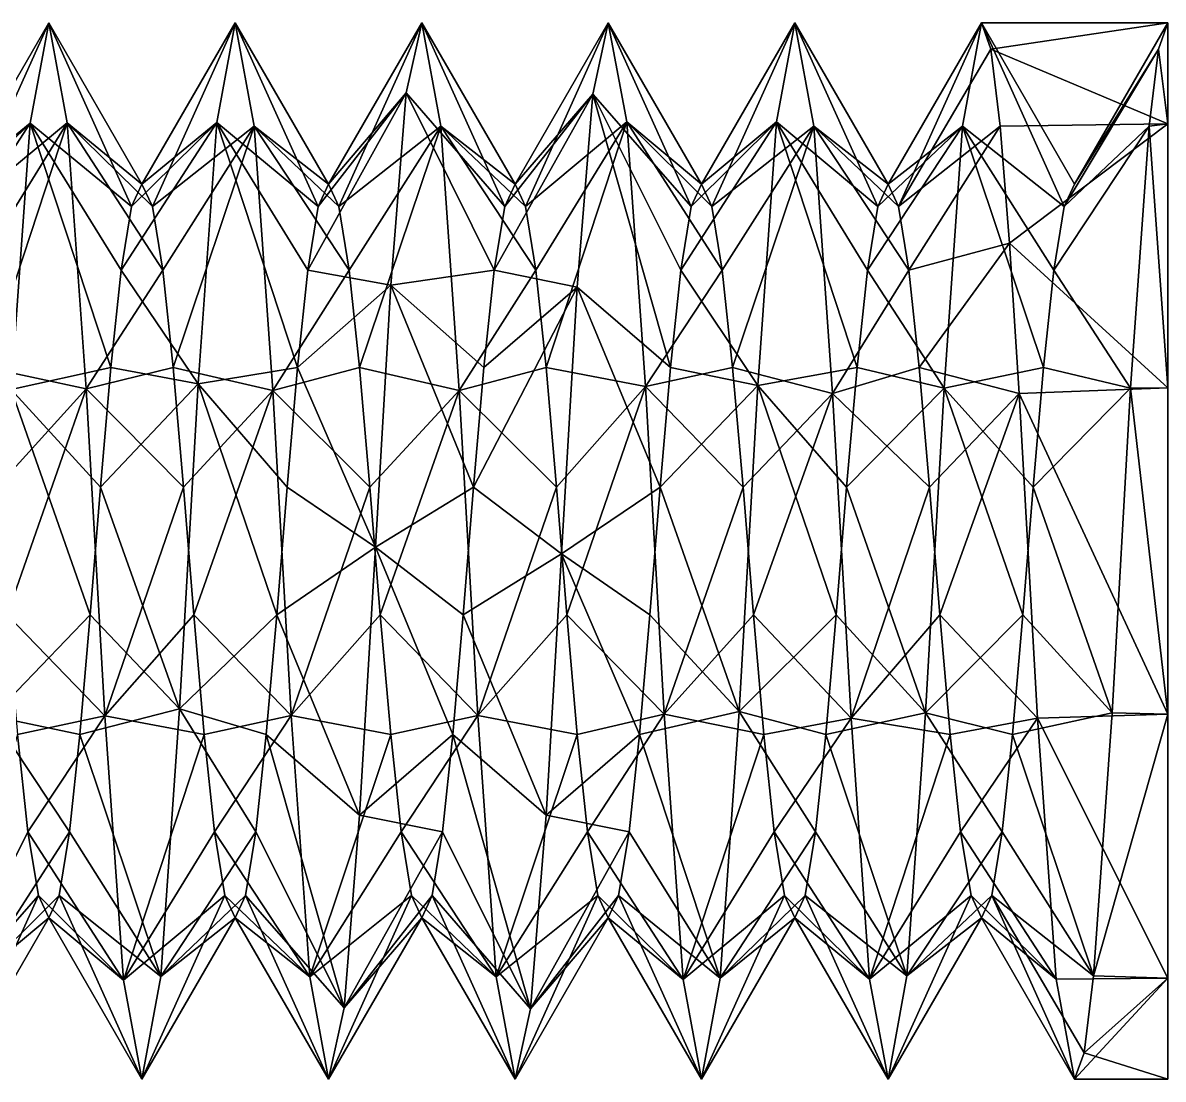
# Model space of a CAD drawing. Extents: x -96 to 99, y -24 to 24.
# Drawn here: x -77.42 to -59.08, y -8.5 to 8.5 of the extents above; entities that cross this region are included whole.
import ezdxf

# ---------------------------------------------------------------- set-up
doc = ezdxf.new("R2010")
doc.units = 0

msp = doc.modelspace()

# ---------------------------------------------------------------- linework, layer by layer
for points in [[(-77, 8.5), (-78.5, 5.901924), (-78.333336, 5.545994, 2.018577)], [(-77, 8.5), (-77.299454, 6.882363, -4.988294), (-78.5, 5.901924)], [(-76.701088, 6.888045, 4.980445), (-77, 8.5), (-78.333336, 5.545994, 2.018577)], [(-77, 8.5), (-75.666664, 5.545994, -2.018577), (-77.299454, 6.882363, -4.988294)], [(-77, 8.5), (-75.5, 5.901924), (-75.666664, 5.545994, -2.018577)], [(-76.701088, 6.888045, 4.980445), (-75.5, 5.901924), (-77, 8.5)], [(-74, 8.5), (-75.5, 5.901924), (-75.333336, 5.545994, 2.018577)], [(-74, 8.5), (-74.297981, 6.897676, -4.967099), (-75.5, 5.901924)], [(-73.696068, 6.835234, 5.05268), (-74, 8.5), (-75.333336, 5.545994, 2.018577)], [(-74, 8.5), (-72.666664, 5.545994, -2.018577), (-74.297981, 6.897676, -4.967099)], [(-74, 8.5), (-72.5, 5.901924), (-72.666664, 5.545994, -2.018577)], [(-73.696068, 6.835234, 5.05268), (-72.5, 5.901924), (-74, 8.5)], [(-72.5, 5.901924), (-71, 8.5), (-71.248695, 7.372828, -4.229825)], [(-72.5, 5.901924), (-72.333336, 5.545994, 2.018577), (-71, 8.5)], [(-72.333336, 5.545994, 2.018577), (-70.696068, 6.835234, 5.05268), (-71, 8.5)], [(-71.248695, 7.372828, -4.229825), (-71, 8.5), (-69.666664, 5.545994, -2.018577)], [(-71, 8.5), (-69.5, 5.901924), (-69.666664, 5.545994, -2.018577)], [(-71, 8.5), (-70.696068, 6.835234, 5.05268), (-69.5, 5.901924)], [(-68, 8.5), (-69.5, 5.901924), (-69.333336, 5.545994, 2.018577)], [(-68, 8.5), (-68.251289, 7.349735, -4.269824), (-69.5, 5.901924)], [(-67.702721, 6.904963, 4.956964), (-68, 8.5), (-69.333336, 5.545994, 2.018577)], [(-68, 8.5), (-66.666664, 5.545994, -2.018577), (-68.251289, 7.349735, -4.269824)], [(-68, 8.5), (-66.5, 5.901924), (-66.666664, 5.545994, -2.018577)], [(-67.702721, 6.904963, 4.956964), (-66.5, 5.901924), (-68, 8.5)], [(-65, 8.5), (-66.5, 5.901924), (-66.333336, 5.545994, 2.018577)], [(-65, 8.5), (-65.297325, 6.9045, -4.957609), (-66.5, 5.901924)], [(-64.696243, 6.837111, 5.05014), (-65, 8.5), (-66.333336, 5.545994, 2.018577)], [(-65, 8.5), (-63.666668, 5.545994, -2.018577), (-65.297325, 6.9045, -4.957609)], [(-65, 8.5), (-63.5, 5.901924), (-63.666668, 5.545994, -2.018577)], [(-64.696243, 6.837111, 5.05014), (-63.5, 5.901924), (-65, 8.5)], [(-63.5, 5.901924), (-62, 8.5), (-62.303734, 6.837359, -5.049804)], [(-63.5, 5.901924), (-63.333332, 5.545994, 2.018577), (-62, 8.5)], [(-63.333332, 5.545994, 2.018577), (-61.848755, 8.077104, 2.647716), (-62, 8.5)], [(-60.666668, 5.545994, -2.018577), (-62.303734, 6.837359, -5.049804), (-62, 8.5)], [(-61.848755, 8.077104, 2.647716), (-59, 8.5), (-62, 8.5)], [(-60.5, 5.901924), (-62, 8.5), (-59, 8.5)], [(-60.666668, 5.545994, -2.018577), (-62, 8.5), (-60.5, 5.901924)], [(-61.848755, 8.077104, 2.647716), (-59, 6.875573, 4.996589), (-59, 8.5)], [(-60.5, 5.901924), (-59, 8.5), (-59.151188, 8.077429, -2.646723)], [(-59.151188, 8.077429, -2.646723), (-59, 8.5), (-59, 6.875573, -4.996589)], [(-63.333332, 5.545994, 2.018577), (-61.696243, 6.837111, 5.05014), (-61.848755, 8.077104, 2.647716)], [(-61.848755, 8.077104, 2.647716), (-61.696243, 6.837111, 5.05014), (-59, 6.875573, 4.996589)], [(-60.666668, 5.545994, -2.018577), (-59.151188, 8.077429, -2.646723), (-59.303734, 6.837359, -5.049804)], [(-60.666668, 5.545994, -2.018577), (-60.5, 5.901924), (-59.151188, 8.077429, -2.646723)], [(-59.303734, 6.837359, -5.049804), (-59.151188, 8.077429, -2.646723), (-59, 6.875573, -4.996589)], [(-72.833336, 4.521136, -3.793684), (-71.248695, 7.372828, -4.229825), (-71.498169, 4.278207, -7.344858)], [(-72.833336, 4.521136, -3.793684), (-72.666664, 5.545994, -2.018577), (-71.248695, 7.372828, -4.229825)], [(-72.666664, 5.545994, -2.018577), (-72.5, 5.901924), (-71.248695, 7.372828, -4.229825)], [(-71.498169, 4.278207, -7.344858), (-71.248695, 7.372828, -4.229825), (-69.833336, 4.521136, -3.793684)], [(-71.248695, 7.372828, -4.229825), (-69.666664, 5.545994, -2.018577), (-69.833336, 4.521136, -3.793684)], [(-68.251289, 7.349735, -4.269824), (-69.833336, 4.521136, -3.793684), (-69.666664, 5.545994, -2.018577)], [(-68.251289, 7.349735, -4.269824), (-68.50042, 4.243547, -7.364938), (-69.833336, 4.521136, -3.793684)], [(-68.251289, 7.349735, -4.269824), (-69.666664, 5.545994, -2.018577), (-69.5, 5.901924)], [(-68.251289, 7.349735, -4.269824), (-67, 2.950962, -5.111216), (-68.50042, 4.243547, -7.364938)], [(-68.251289, 7.349735, -4.269824), (-66.666664, 5.545994, -2.018577), (-66.833336, 4.521136, -3.793684)], [(-68.251289, 7.349735, -4.269824), (-66.833336, 4.521136, -3.793684), (-67, 2.950962, -5.111216)], [(-77.299454, 6.882363, -4.988294), (-78.833336, 4.521136, -3.793684), (-78.666664, 5.545994, -2.018577)], [(-77.299454, 6.882363, -4.988294), (-77.601639, 2.598848, -8.092959), (-78.833336, 4.521136, -3.793684)], [(-77.299454, 6.882363, -4.988294), (-78.666664, 5.545994, -2.018577), (-78.5, 5.901924)], [(-76.701088, 6.888045, 4.980445), (-78.333336, 5.545994, 2.018577), (-78.166664, 4.521136, 3.793684)], [(-76.701088, 6.888045, 4.980445), (-78.166664, 4.521136, 3.793684), (-78, 2.950962, 5.111216)], [(-76.398926, 2.608474, 8.089862), (-76.701088, 6.888045, 4.980445), (-78, 2.950962, 5.111216)], [(-77.299454, 6.882363, -4.988294), (-76, 2.950962, -5.111216), (-77.601639, 2.598848, -8.092959)], [(-77.299454, 6.882363, -4.988294), (-75.666664, 5.545994, -2.018577), (-75.833336, 4.521136, -3.793684)], [(-77.299454, 6.882363, -4.988294), (-75.833336, 4.521136, -3.793684), (-76, 2.950962, -5.111216)], [(-76.701088, 6.888045, 4.980445), (-75.166664, 4.521136, 3.793684), (-75.333336, 5.545994, 2.018577)], [(-76.398926, 2.608474, 8.089862), (-75.166664, 4.521136, 3.793684), (-76.701088, 6.888045, 4.980445)], [(-76.701088, 6.888045, 4.980445), (-75.333336, 5.545994, 2.018577), (-75.5, 5.901924)], [(-74.297981, 6.897676, -4.967099), (-75.833336, 4.521136, -3.793684), (-75.666664, 5.545994, -2.018577)], [(-74.297981, 6.897676, -4.967099), (-74.59626, 2.689889, -8.063157), (-75.833336, 4.521136, -3.793684)], [(-74.297981, 6.897676, -4.967099), (-75.666664, 5.545994, -2.018577), (-75.5, 5.901924)], [(-73.696068, 6.835234, 5.05268), (-75.333336, 5.545994, 2.018577), (-75.166664, 4.521136, 3.793684)], [(-73.696068, 6.835234, 5.05268), (-75.166664, 4.521136, 3.793684), (-75, 2.950962, 5.111216)], [(-73.397369, 2.582099, 8.098319), (-73.696068, 6.835234, 5.05268), (-75, 2.950962, 5.111216)], [(-74.297981, 6.897676, -4.967099), (-73, 2.950962, -5.111216), (-74.59626, 2.689889, -8.063157)], [(-74.297981, 6.897676, -4.967099), (-72.666664, 5.545994, -2.018577), (-72.833336, 4.521136, -3.793684)], [(-74.297981, 6.897676, -4.967099), (-72.833336, 4.521136, -3.793684), (-73, 2.950962, -5.111216)], [(-73.696068, 6.835234, 5.05268), (-72.166664, 4.521136, 3.793684), (-72.333336, 5.545994, 2.018577)], [(-73.397369, 2.582099, 8.098319), (-72.166664, 4.521136, 3.793684), (-73.696068, 6.835234, 5.05268)], [(-73.696068, 6.835234, 5.05268), (-72.333336, 5.545994, 2.018577), (-72.5, 5.901924)], [(-72.333336, 5.545994, 2.018577), (-72.166664, 4.521136, 3.793684), (-70.696068, 6.835234, 5.05268)], [(-72.166664, 4.521136, 3.793684), (-72, 2.950962, 5.111216), (-70.696068, 6.835234, 5.05268)], [(-72, 2.950962, 5.111216), (-70.397369, 2.582099, 8.098319), (-70.696068, 6.835234, 5.05268)], [(-70.696068, 6.835234, 5.05268), (-69.166664, 4.521136, 3.793684), (-69.333336, 5.545994, 2.018577)], [(-70.696068, 6.835234, 5.05268), (-70.397369, 2.582099, 8.098319), (-69.166664, 4.521136, 3.793684)], [(-70.696068, 6.835234, 5.05268), (-69.333336, 5.545994, 2.018577), (-69.5, 5.901924)], [(-67.702721, 6.904963, 4.956964), (-69.333336, 5.545994, 2.018577), (-69.166664, 4.521136, 3.793684)], [(-67.702721, 6.904963, 4.956964), (-69.166664, 4.521136, 3.793684), (-69, 2.950962, 5.111216)], [(-67.40126, 2.647966, 8.077022), (-67.702721, 6.904963, 4.956964), (-69, 2.950962, 5.111216)], [(-67.702721, 6.904963, 4.956964), (-66.166664, 4.521136, 3.793684), (-66.333336, 5.545994, 2.018577)], [(-67.40126, 2.647966, 8.077022), (-66.166664, 4.521136, 3.793684), (-67.702721, 6.904963, 4.956964)], [(-67.702721, 6.904963, 4.956964), (-66.333336, 5.545994, 2.018577), (-66.5, 5.901924)], [(-65.297325, 6.9045, -4.957609), (-66.833336, 4.521136, -3.793684), (-66.666664, 5.545994, -2.018577)], [(-65.297325, 6.9045, -4.957609), (-65.597733, 2.665029, -8.071407), (-66.833336, 4.521136, -3.793684)], [(-65.297325, 6.9045, -4.957609), (-66.666664, 5.545994, -2.018577), (-66.5, 5.901924)], [(-64.696243, 6.837111, 5.05014), (-66.333336, 5.545994, 2.018577), (-66.166664, 4.521136, 3.793684)], [(-64.696243, 6.837111, 5.05014), (-66.166664, 4.521136, 3.793684), (-66, 2.950962, 5.111216)], [(-64.394547, 2.534167, 8.113445), (-64.696243, 6.837111, 5.05014), (-66, 2.950962, 5.111216)], [(-65.297325, 6.9045, -4.957609), (-64, 2.950962, -5.111216), (-65.597733, 2.665029, -8.071407)], [(-65.297325, 6.9045, -4.957609), (-63.666668, 5.545994, -2.018577), (-63.833332, 4.521136, -3.793684)], [(-65.297325, 6.9045, -4.957609), (-63.833332, 4.521136, -3.793684), (-64, 2.950962, -5.111216)], [(-64.696243, 6.837111, 5.05014), (-63.166668, 4.521136, 3.793684), (-63.333332, 5.545994, 2.018577)], [(-64.394547, 2.534167, 8.113445), (-63.166668, 4.521136, 3.793684), (-64.696243, 6.837111, 5.05014)], [(-64.696243, 6.837111, 5.05014), (-63.333332, 5.545994, 2.018577), (-63.5, 5.901924)], [(-63.833332, 4.521136, -3.793684), (-62.303734, 6.837359, -5.049804), (-62.600418, 2.619539, -8.086286)], [(-63.833332, 4.521136, -3.793684), (-63.666668, 5.545994, -2.018577), (-62.303734, 6.837359, -5.049804)], [(-63.666668, 5.545994, -2.018577), (-63.5, 5.901924), (-62.303734, 6.837359, -5.049804)], [(-63.333332, 5.545994, 2.018577), (-63.166668, 4.521136, 3.793684), (-61.696243, 6.837111, 5.05014)], [(-63.166668, 4.521136, 3.793684), (-61.547066, 4.953816, 6.907221), (-61.696243, 6.837111, 5.05014)], [(-61, 2.950962, -5.111216), (-62.600418, 2.619539, -8.086286), (-62.303734, 6.837359, -5.049804)], [(-60.833332, 4.521136, -3.793684), (-62.303734, 6.837359, -5.049804), (-60.666668, 5.545994, -2.018577)], [(-61, 2.950962, -5.111216), (-62.303734, 6.837359, -5.049804), (-60.833332, 4.521136, -3.793684)], [(-61.696243, 6.837111, 5.05014), (-61.547066, 4.953816, 6.907221), (-59, 6.875573, 4.996589)], [(-61.547066, 4.953816, 6.907221), (-59, 2.628389, 8.083122), (-59, 6.875573, 4.996589)], [(-60.833332, 4.521136, -3.793684), (-59.303734, 6.837359, -5.049804), (-59.600418, 2.619539, -8.086286)], [(-60.833332, 4.521136, -3.793684), (-60.666668, 5.545994, -2.018577), (-59.303734, 6.837359, -5.049804)], [(-59.600418, 2.619539, -8.086286), (-59.303734, 6.837359, -5.049804), (-59, 2.628389, -8.083122)], [(-59.303734, 6.837359, -5.049804), (-59, 6.875573, -4.996589), (-59, 2.628389, -8.083122)], [(-63.166668, 4.521136, 3.793684), (-63, 2.950962, 5.111216), (-61.547066, 4.953816, 6.907221)], [(-63, 2.950962, 5.111216), (-61.394547, 2.534167, 8.113445), (-61.547066, 4.953816, 6.907221)], [(-61.547066, 4.953816, 6.907221), (-61.394547, 2.534167, 8.113445), (-59, 2.628389, 8.083122)], [(-76.398926, 2.608474, 8.089862), (-75, 2.950962, 5.111216), (-75.166664, 4.521136, 3.793684)], [(-74.59626, 2.689889, -8.063157), (-76, 2.950962, -5.111216), (-75.833336, 4.521136, -3.793684)], [(-73.397369, 2.582099, 8.098319), (-72, 2.950962, 5.111216), (-72.166664, 4.521136, 3.793684)], [(-73, 2.950962, -5.111216), (-72.833336, 4.521136, -3.793684), (-71.498169, 4.278207, -7.344858)], [(-71.498169, 4.278207, -7.344858), (-69.833336, 4.521136, -3.793684), (-70, 2.950962, -5.111216)], [(-70.397369, 2.582099, 8.098319), (-69, 2.950962, 5.111216), (-69.166664, 4.521136, 3.793684)], [(-68.50042, 4.243547, -7.364938), (-70, 2.950962, -5.111216), (-69.833336, 4.521136, -3.793684)], [(-67.40126, 2.647966, 8.077022), (-66, 2.950962, 5.111216), (-66.166664, 4.521136, 3.793684)], [(-65.597733, 2.665029, -8.071407), (-67, 2.950962, -5.111216), (-66.833336, 4.521136, -3.793684)], [(-64.394547, 2.534167, 8.113445), (-63, 2.950962, 5.111216), (-63.166668, 4.521136, 3.793684)], [(-64, 2.950962, -5.111216), (-63.833332, 4.521136, -3.793684), (-62.600418, 2.619539, -8.086286)], [(-61, 2.950962, -5.111216), (-60.833332, 4.521136, -3.793684), (-59.600418, 2.619539, -8.086286)], [(-73, 2.950962, -5.111216), (-71.498169, 4.278207, -7.344858), (-71.746437, 0.063469, -8.499763)], [(-71.746437, 0.063469, -8.499763), (-71.498169, 4.278207, -7.344858), (-70.166664, 1.024858, -5.81226)], [(-71.498169, 4.278207, -7.344858), (-70, 2.950962, -5.111216), (-70.166664, 1.024858, -5.81226)], [(-68.50042, 4.243547, -7.364938), (-70.166664, 1.024858, -5.81226), (-70, 2.950962, -5.111216)], [(-68.50042, 4.243547, -7.364938), (-68.75267, -0.047501, -8.499867), (-70.166664, 1.024858, -5.81226)], [(-68.50042, 4.243547, -7.364938), (-67.166664, 1.024858, -5.81226), (-68.75267, -0.047501, -8.499867)], [(-68.50042, 4.243547, -7.364938), (-67, 2.950962, -5.111216), (-67.166664, 1.024858, -5.81226)], [(-76.398926, 2.608474, 8.089862), (-78, 2.950962, 5.111216), (-77.833336, 1.024858, 5.81226)], [(-77.601639, 2.598848, -8.092959), (-76, 2.950962, -5.111216), (-76.166664, 1.024858, -5.81226)], [(-76.398926, 2.608474, 8.089862), (-74.833336, 1.024858, 5.81226), (-75, 2.950962, 5.111216)], [(-74.59626, 2.689889, -8.063157), (-76.166664, 1.024858, -5.81226), (-76, 2.950962, -5.111216)], [(-73.397369, 2.582099, 8.098319), (-75, 2.950962, 5.111216), (-74.833336, 1.024858, 5.81226)], [(-74.59626, 2.689889, -8.063157), (-73, 2.950962, -5.111216), (-73.166664, 1.024858, -5.81226)], [(-73.397369, 2.582099, 8.098319), (-71.833336, 1.024858, 5.81226), (-72, 2.950962, 5.111216)], [(-73.166664, 1.024858, -5.81226), (-73, 2.950962, -5.111216), (-71.746437, 0.063469, -8.499763)], [(-72, 2.950962, 5.111216), (-71.833336, 1.024858, 5.81226), (-70.397369, 2.582099, 8.098319)], [(-70.397369, 2.582099, 8.098319), (-68.833336, 1.024858, 5.81226), (-69, 2.950962, 5.111216)], [(-67.40126, 2.647966, 8.077022), (-69, 2.950962, 5.111216), (-68.833336, 1.024858, 5.81226)], [(-67.40126, 2.647966, 8.077022), (-65.833336, 1.024858, 5.81226), (-66, 2.950962, 5.111216)], [(-65.597733, 2.665029, -8.071407), (-67.166664, 1.024858, -5.81226), (-67, 2.950962, -5.111216)], [(-64.394547, 2.534167, 8.113445), (-66, 2.950962, 5.111216), (-65.833336, 1.024858, 5.81226)], [(-65.597733, 2.665029, -8.071407), (-64, 2.950962, -5.111216), (-64.166664, 1.024858, -5.81226)], [(-64.394547, 2.534167, 8.113445), (-62.833332, 1.024858, 5.81226), (-63, 2.950962, 5.111216)], [(-64.166664, 1.024858, -5.81226), (-64, 2.950962, -5.111216), (-62.600418, 2.619539, -8.086286)], [(-63, 2.950962, 5.111216), (-62.833332, 1.024858, 5.81226), (-61.394547, 2.534167, 8.113445)], [(-61.166668, 1.024858, -5.81226), (-62.600418, 2.619539, -8.086286), (-61, 2.950962, -5.111216)], [(-61.166668, 1.024858, -5.81226), (-61, 2.950962, -5.111216), (-59.600418, 2.619539, -8.086286)], [(-77.601639, 2.598848, -8.092959), (-76.333336, -1.024858, -5.81226), (-77.901871, -2.658301, -8.073626)], [(-76.398926, 2.608474, 8.089862), (-77.833336, 1.024858, 5.81226), (-77.666664, -1.024858, 5.81226)], [(-76.098373, -2.654197, 8.074976), (-76.398926, 2.608474, 8.089862), (-77.666664, -1.024858, 5.81226)], [(-77.601639, 2.598848, -8.092959), (-76.166664, 1.024858, -5.81226), (-76.333336, -1.024858, -5.81226)], [(-76.098373, -2.654197, 8.074976), (-74.833336, 1.024858, 5.81226), (-76.398926, 2.608474, 8.089862)], [(-74.59626, 2.689889, -8.063157), (-74.894936, -2.540751, -8.111386), (-76.166664, 1.024858, -5.81226)], [(-74.59626, 2.689889, -8.063157), (-73.333336, -1.024858, -5.81226), (-74.894936, -2.540751, -8.111386)], [(-73.397369, 2.582099, 8.098319), (-74.833336, 1.024858, 5.81226), (-74.666664, -1.024858, 5.81226)], [(-73.098907, -2.645162, 8.07794), (-73.397369, 2.582099, 8.098319), (-74.666664, -1.024858, 5.81226)], [(-74.59626, 2.689889, -8.063157), (-73.166664, 1.024858, -5.81226), (-73.333336, -1.024858, -5.81226)], [(-73.098907, -2.645162, 8.07794), (-71.833336, 1.024858, 5.81226), (-73.397369, 2.582099, 8.098319)], [(-71.833336, 1.024858, 5.81226), (-71.666664, -1.024858, 5.81226), (-70.397369, 2.582099, 8.098319)], [(-71.666664, -1.024858, 5.81226), (-70.098907, -2.645162, 8.07794), (-70.397369, 2.582099, 8.098319)], [(-70.397369, 2.582099, 8.098319), (-70.098907, -2.645162, 8.07794), (-68.833336, 1.024858, 5.81226)], [(-67.40126, 2.647966, 8.077022), (-68.833336, 1.024858, 5.81226), (-68.666664, -1.024858, 5.81226)], [(-67.100182, -2.623624, 8.084961), (-67.40126, 2.647966, 8.077022), (-68.666664, -1.024858, 5.81226)], [(-67.100182, -2.623624, 8.084961), (-65.833336, 1.024858, 5.81226), (-67.40126, 2.647966, 8.077022)], [(-65.597733, 2.665029, -8.071407), (-65.897514, -2.584488, -8.097557), (-67.166664, 1.024858, -5.81226)], [(-65.597733, 2.665029, -8.071407), (-64.333336, -1.024858, -5.81226), (-65.897514, -2.584488, -8.097557)], [(-65.597733, 2.665029, -8.071407), (-64.166664, 1.024858, -5.81226), (-64.333336, -1.024858, -5.81226)], [(-64.166664, 1.024858, -5.81226), (-62.600418, 2.619539, -8.086286), (-62.898773, -2.60584, -8.090711)], [(-61.333332, -1.024858, -5.81226), (-62.898773, -2.60584, -8.090711), (-62.600418, 2.619539, -8.086286)], [(-61.333332, -1.024858, -5.81226), (-62.600418, 2.619539, -8.086286), (-61.166668, 1.024858, -5.81226)], [(-61.394547, 2.534167, 8.113445), (-59, -2.628389, 8.083122), (-59, 2.628389, 8.083122)], [(-61.166668, 1.024858, -5.81226), (-59.600418, 2.619539, -8.086286), (-59.898773, -2.60584, -8.090711)], [(-59.898773, -2.60584, -8.090711), (-59.600418, 2.619539, -8.086286), (-59, -2.628389, -8.083122)], [(-59.600418, 2.619539, -8.086286), (-59, 2.628389, -8.083122), (-59, -2.628389, -8.083122)], [(-64.394547, 2.534167, 8.113445), (-65.833336, 1.024858, 5.81226), (-65.666664, -1.024858, 5.81226)], [(-64.096176, -2.691275, 8.062695), (-64.394547, 2.534167, 8.113445), (-65.666664, -1.024858, 5.81226)], [(-64.096176, -2.691275, 8.062695), (-62.833332, 1.024858, 5.81226), (-64.394547, 2.534167, 8.113445)], [(-62.833332, 1.024858, 5.81226), (-62.666668, -1.024858, 5.81226), (-61.394547, 2.534167, 8.113445)], [(-62.666668, -1.024858, 5.81226), (-61.096176, -2.691275, 8.062695), (-61.394547, 2.534167, 8.113445)], [(-61.394547, 2.534167, 8.113445), (-61.096176, -2.691275, 8.062695), (-59, -2.628389, 8.083122)], [(-74.894936, -2.540751, -8.111386), (-76.333336, -1.024858, -5.81226), (-76.166664, 1.024858, -5.81226)], [(-76.098373, -2.654197, 8.074976), (-74.666664, -1.024858, 5.81226), (-74.833336, 1.024858, 5.81226)], [(-73.333336, -1.024858, -5.81226), (-73.166664, 1.024858, -5.81226), (-71.746437, 0.063469, -8.499763)], [(-73.098907, -2.645162, 8.07794), (-71.666664, -1.024858, 5.81226), (-71.833336, 1.024858, 5.81226)], [(-71.746437, 0.063469, -8.499763), (-70.166664, 1.024858, -5.81226), (-70.333336, -1.024858, -5.81226)], [(-68.75267, -0.047501, -8.499867), (-70.333336, -1.024858, -5.81226), (-70.166664, 1.024858, -5.81226)], [(-70.098907, -2.645162, 8.07794), (-68.666664, -1.024858, 5.81226), (-68.833336, 1.024858, 5.81226)], [(-68.75267, -0.047501, -8.499867), (-67.166664, 1.024858, -5.81226), (-67.333336, -1.024858, -5.81226)], [(-65.897514, -2.584488, -8.097557), (-67.333336, -1.024858, -5.81226), (-67.166664, 1.024858, -5.81226)], [(-67.100182, -2.623624, 8.084961), (-65.666664, -1.024858, 5.81226), (-65.833336, 1.024858, 5.81226)], [(-64.333336, -1.024858, -5.81226), (-64.166664, 1.024858, -5.81226), (-62.898773, -2.60584, -8.090711)], [(-64.096176, -2.691275, 8.062695), (-62.666668, -1.024858, 5.81226), (-62.833332, 1.024858, 5.81226)], [(-61.333332, -1.024858, -5.81226), (-61.166668, 1.024858, -5.81226), (-59.898773, -2.60584, -8.090711)], [(-73.333336, -1.024858, -5.81226), (-71.746437, 0.063469, -8.499763), (-72, -4.25, -7.361216)], [(-72, -4.25, -7.361216), (-71.746437, 0.063469, -8.499763), (-70.5, -2.950962, -5.111216)], [(-71.746437, 0.063469, -8.499763), (-70.333336, -1.024858, -5.81226), (-70.5, -2.950962, -5.111216)], [(-68.75267, -0.047501, -8.499867), (-69, -4.25, -7.361216), (-70.333336, -1.024858, -5.81226)], [(-68.75267, -0.047501, -8.499867), (-67.5, -2.950962, -5.111216), (-69, -4.25, -7.361216)], [(-68.75267, -0.047501, -8.499867), (-67.333336, -1.024858, -5.81226), (-67.5, -2.950962, -5.111216)], [(-77.901871, -2.658301, -8.073626), (-76.333336, -1.024858, -5.81226), (-76.5, -2.950962, -5.111216)], [(-76.098373, -2.654197, 8.074976), (-77.666664, -1.024858, 5.81226), (-77.5, -2.950962, 5.111216)], [(-74.894936, -2.540751, -8.111386), (-76.5, -2.950962, -5.111216), (-76.333336, -1.024858, -5.81226)], [(-76.098373, -2.654197, 8.074976), (-74.5, -2.950962, 5.111216), (-74.666664, -1.024858, 5.81226)], [(-74.894936, -2.540751, -8.111386), (-73.333336, -1.024858, -5.81226), (-73.5, -2.950962, -5.111216)], [(-73.098907, -2.645162, 8.07794), (-74.666664, -1.024858, 5.81226), (-74.5, -2.950962, 5.111216)], [(-73.5, -2.950962, -5.111216), (-73.333336, -1.024858, -5.81226), (-72, -4.25, -7.361216)], [(-73.098907, -2.645162, 8.07794), (-71.5, -2.950962, 5.111216), (-71.666664, -1.024858, 5.81226)], [(-71.666664, -1.024858, 5.81226), (-71.5, -2.950962, 5.111216), (-70.098907, -2.645162, 8.07794)], [(-69, -4.25, -7.361216), (-70.5, -2.950962, -5.111216), (-70.333336, -1.024858, -5.81226)], [(-70.098907, -2.645162, 8.07794), (-68.5, -2.950962, 5.111216), (-68.666664, -1.024858, 5.81226)], [(-67.100182, -2.623624, 8.084961), (-68.666664, -1.024858, 5.81226), (-68.5, -2.950962, 5.111216)], [(-65.897514, -2.584488, -8.097557), (-67.5, -2.950962, -5.111216), (-67.333336, -1.024858, -5.81226)], [(-67.100182, -2.623624, 8.084961), (-65.5, -2.950962, 5.111216), (-65.666664, -1.024858, 5.81226)], [(-65.897514, -2.584488, -8.097557), (-64.333336, -1.024858, -5.81226), (-64.5, -2.950962, -5.111216)], [(-64.096176, -2.691275, 8.062695), (-65.666664, -1.024858, 5.81226), (-65.5, -2.950962, 5.111216)], [(-64.5, -2.950962, -5.111216), (-64.333336, -1.024858, -5.81226), (-62.898773, -2.60584, -8.090711)], [(-64.096176, -2.691275, 8.062695), (-62.5, -2.950962, 5.111216), (-62.666668, -1.024858, 5.81226)], [(-61.5, -2.950962, -5.111216), (-62.898773, -2.60584, -8.090711), (-61.333332, -1.024858, -5.81226)], [(-62.666668, -1.024858, 5.81226), (-62.5, -2.950962, 5.111216), (-61.096176, -2.691275, 8.062695)], [(-61.5, -2.950962, -5.111216), (-61.333332, -1.024858, -5.81226), (-59.898773, -2.60584, -8.090711)], [(-74.894936, -2.540751, -8.111386), (-75.197113, -6.846324, -5.037643), (-76.5, -2.950962, -5.111216)], [(-74.894936, -2.540751, -8.111386), (-73.666664, -4.521136, -3.793684), (-75.197113, -6.846324, -5.037643)], [(-74.894936, -2.540751, -8.111386), (-73.5, -2.950962, -5.111216), (-73.666664, -4.521136, -3.793684)], [(-77.901871, -2.658301, -8.073626), (-76.666664, -4.521136, -3.793684), (-78.202736, -6.905192, -4.956645)], [(-77.901871, -2.658301, -8.073626), (-76.5, -2.950962, -5.111216), (-76.666664, -4.521136, -3.793684)], [(-76.098373, -2.654197, 8.074976), (-77.5, -2.950962, 5.111216), (-77.333336, -4.521136, 3.793684)], [(-75.797256, -6.905245, 4.956571), (-76.098373, -2.654197, 8.074976), (-77.333336, -4.521136, 3.793684)], [(-75.797256, -6.905245, 4.956571), (-74.5, -2.950962, 5.111216), (-76.098373, -2.654197, 8.074976)], [(-73.098907, -2.645162, 8.07794), (-74.5, -2.950962, 5.111216), (-74.333336, -4.521136, 3.793684)], [(-72.802071, -6.854927, 5.02593), (-73.098907, -2.645162, 8.07794), (-74.333336, -4.521136, 3.793684)], [(-72.802071, -6.854927, 5.02593), (-71.5, -2.950962, 5.111216), (-73.098907, -2.645162, 8.07794)], [(-71.5, -2.950962, 5.111216), (-71.333336, -4.521136, 3.793684), (-70.098907, -2.645162, 8.07794)], [(-71.333336, -4.521136, 3.793684), (-69.802071, -6.854927, 5.02593), (-70.098907, -2.645162, 8.07794)], [(-70.098907, -2.645162, 8.07794), (-69.802071, -6.854927, 5.02593), (-68.5, -2.950962, 5.111216)], [(-67.100182, -2.623624, 8.084961), (-68.5, -2.950962, 5.111216), (-68.333336, -4.521136, 3.793684)], [(-66.798218, -6.895272, 4.970435), (-67.100182, -2.623624, 8.084961), (-68.333336, -4.521136, 3.793684)], [(-65.897514, -2.584488, -8.097557), (-66.199799, -6.874503, -4.999121), (-67.5, -2.950962, -5.111216)], [(-66.798218, -6.895272, 4.970435), (-65.5, -2.950962, 5.111216), (-67.100182, -2.623624, 8.084961)], [(-65.897514, -2.584488, -8.097557), (-64.666664, -4.521136, -3.793684), (-66.199799, -6.874503, -4.999121)], [(-65.897514, -2.584488, -8.097557), (-64.5, -2.950962, -5.111216), (-64.666664, -4.521136, -3.793684)], [(-64.096176, -2.691275, 8.062695), (-65.5, -2.950962, 5.111216), (-65.333336, -4.521136, 3.793684)], [(-63.798836, -6.888821, 4.979372), (-64.096176, -2.691275, 8.062695), (-65.333336, -4.521136, 3.793684)], [(-64.5, -2.950962, -5.111216), (-62.898773, -2.60584, -8.090711), (-63.196259, -6.837271, -5.049923)], [(-63.798836, -6.888821, 4.979372), (-62.5, -2.950962, 5.111216), (-64.096176, -2.691275, 8.062695)], [(-61.666668, -4.521136, -3.793684), (-63.196259, -6.837271, -5.049923), (-62.898773, -2.60584, -8.090711)], [(-61.666668, -4.521136, -3.793684), (-62.898773, -2.60584, -8.090711), (-61.5, -2.950962, -5.111216)], [(-62.5, -2.950962, 5.111216), (-62.333332, -4.521136, 3.793684), (-61.096176, -2.691275, 8.062695)], [(-62.333332, -4.521136, 3.793684), (-60.798836, -6.888821, 4.979372), (-61.096176, -2.691275, 8.062695)], [(-61.5, -2.950962, -5.111216), (-59.898773, -2.60584, -8.090711), (-60.196259, -6.837271, -5.049923)], [(-61.096176, -2.691275, 8.062695), (-59, -6.875573, 4.996589), (-59, -2.628389, 8.083122)], [(-61.096176, -2.691275, 8.062695), (-60.798836, -6.888821, 4.979372), (-59, -6.875573, 4.996589)], [(-60.196259, -6.837271, -5.049923), (-59.898773, -2.60584, -8.090711), (-59, -2.628389, -8.083122)], [(-60.196259, -6.837271, -5.049923), (-59, -2.628389, -8.083122), (-59, -6.875573, -4.996589)], [(-78.751236, -7.350173, 4.269069), (-77.333336, -4.521136, 3.793684), (-77.5, -2.950962, 5.111216)], [(-75.197113, -6.846324, -5.037643), (-76.666664, -4.521136, -3.793684), (-76.5, -2.950962, -5.111216)], [(-75.797256, -6.905245, 4.956571), (-74.333336, -4.521136, 3.793684), (-74.5, -2.950962, 5.111216)], [(-73.666664, -4.521136, -3.793684), (-73.5, -2.950962, -5.111216), (-72.248802, -7.350546, -4.268426)], [(-73.5, -2.950962, -5.111216), (-72, -4.25, -7.361216), (-72.248802, -7.350546, -4.268426)], [(-72.802071, -6.854927, 5.02593), (-71.333336, -4.521136, 3.793684), (-71.5, -2.950962, 5.111216)], [(-70.666664, -4.521136, -3.793684), (-72, -4.25, -7.361216), (-70.5, -2.950962, -5.111216)], [(-70.666664, -4.521136, -3.793684), (-70.5, -2.950962, -5.111216), (-69.250603, -7.366609, -4.240646)], [(-69.250603, -7.366609, -4.240646), (-70.5, -2.950962, -5.111216), (-69, -4.25, -7.361216)], [(-69.802071, -6.854927, 5.02593), (-68.333336, -4.521136, 3.793684), (-68.5, -2.950962, 5.111216)], [(-69, -4.25, -7.361216), (-67.5, -2.950962, -5.111216), (-67.666664, -4.521136, -3.793684)], [(-66.199799, -6.874503, -4.999121), (-67.666664, -4.521136, -3.793684), (-67.5, -2.950962, -5.111216)], [(-66.798218, -6.895272, 4.970435), (-65.333336, -4.521136, 3.793684), (-65.5, -2.950962, 5.111216)], [(-64.666664, -4.521136, -3.793684), (-64.5, -2.950962, -5.111216), (-63.196259, -6.837271, -5.049923)], [(-63.798836, -6.888821, 4.979372), (-62.333332, -4.521136, 3.793684), (-62.5, -2.950962, 5.111216)], [(-61.666668, -4.521136, -3.793684), (-61.5, -2.950962, -5.111216), (-60.196259, -6.837271, -5.049923)], [(-70.666664, -4.521136, -3.793684), (-72.248802, -7.350546, -4.268426), (-72, -4.25, -7.361216)], [(-69.250603, -7.366609, -4.240646), (-69, -4.25, -7.361216), (-67.666664, -4.521136, -3.793684)], [(-78.751236, -7.350173, 4.269069), (-77.166664, -5.545994, 2.018577), (-77.333336, -4.521136, 3.793684)], [(-78.202736, -6.905192, -4.956645), (-76.666664, -4.521136, -3.793684), (-76.833336, -5.545994, -2.018577)], [(-75.797256, -6.905245, 4.956571), (-77.333336, -4.521136, 3.793684), (-77.166664, -5.545994, 2.018577)], [(-75.197113, -6.846324, -5.037643), (-76.833336, -5.545994, -2.018577), (-76.666664, -4.521136, -3.793684)], [(-75.797256, -6.905245, 4.956571), (-74.166664, -5.545994, 2.018577), (-74.333336, -4.521136, 3.793684)], [(-75.197113, -6.846324, -5.037643), (-73.666664, -4.521136, -3.793684), (-73.833336, -5.545994, -2.018577)], [(-72.802071, -6.854927, 5.02593), (-74.333336, -4.521136, 3.793684), (-74.166664, -5.545994, 2.018577)], [(-73.833336, -5.545994, -2.018577), (-73.666664, -4.521136, -3.793684), (-72.248802, -7.350546, -4.268426)], [(-72.802071, -6.854927, 5.02593), (-71.166664, -5.545994, 2.018577), (-71.333336, -4.521136, 3.793684)], [(-70.833336, -5.545994, -2.018577), (-72.248802, -7.350546, -4.268426), (-70.666664, -4.521136, -3.793684)], [(-71.333336, -4.521136, 3.793684), (-71.166664, -5.545994, 2.018577), (-69.802071, -6.854927, 5.02593)], [(-70.833336, -5.545994, -2.018577), (-70.666664, -4.521136, -3.793684), (-69.250603, -7.366609, -4.240646)], [(-69.802071, -6.854927, 5.02593), (-68.166664, -5.545994, 2.018577), (-68.333336, -4.521136, 3.793684)], [(-69.250603, -7.366609, -4.240646), (-67.666664, -4.521136, -3.793684), (-67.833336, -5.545994, -2.018577)], [(-66.798218, -6.895272, 4.970435), (-68.333336, -4.521136, 3.793684), (-68.166664, -5.545994, 2.018577)], [(-66.199799, -6.874503, -4.999121), (-67.833336, -5.545994, -2.018577), (-67.666664, -4.521136, -3.793684)], [(-66.798218, -6.895272, 4.970435), (-65.166664, -5.545994, 2.018577), (-65.333336, -4.521136, 3.793684)], [(-66.199799, -6.874503, -4.999121), (-64.666664, -4.521136, -3.793684), (-64.833336, -5.545994, -2.018577)], [(-63.798836, -6.888821, 4.979372), (-65.333336, -4.521136, 3.793684), (-65.166664, -5.545994, 2.018577)], [(-64.833336, -5.545994, -2.018577), (-64.666664, -4.521136, -3.793684), (-63.196259, -6.837271, -5.049923)], [(-63.798836, -6.888821, 4.979372), (-62.166668, -5.545994, 2.018577), (-62.333332, -4.521136, 3.793684)], [(-61.833332, -5.545994, -2.018577), (-63.196259, -6.837271, -5.049923), (-61.666668, -4.521136, -3.793684)], [(-62.333332, -4.521136, 3.793684), (-62.166668, -5.545994, 2.018577), (-60.798836, -6.888821, 4.979372)], [(-61.833332, -5.545994, -2.018577), (-61.666668, -4.521136, -3.793684), (-60.196259, -6.837271, -5.049923)], [(-78.5, -8.5), (-77.166664, -5.545994, 2.018577), (-78.751236, -7.350173, 4.269069)], [(-78.5, -8.5), (-77, -5.901924), (-77.166664, -5.545994, 2.018577)], [(-78.202736, -6.905192, -4.956645), (-76.833336, -5.545994, -2.018577), (-77, -5.901924)], [(-75.797256, -6.905245, 4.956571), (-77.166664, -5.545994, 2.018577), (-77, -5.901924)], [(-75.5, -8.5), (-77, -5.901924), (-76.833336, -5.545994, -2.018577)], [(-75.197113, -6.846324, -5.037643), (-75.5, -8.5), (-76.833336, -5.545994, -2.018577)], [(-75.5, -8.5), (-74.166664, -5.545994, 2.018577), (-75.797256, -6.905245, 4.956571)], [(-75.5, -8.5), (-74, -5.901924), (-74.166664, -5.545994, 2.018577)], [(-75.197113, -6.846324, -5.037643), (-73.833336, -5.545994, -2.018577), (-74, -5.901924)], [(-72.802071, -6.854927, 5.02593), (-74.166664, -5.545994, 2.018577), (-74, -5.901924)], [(-74, -5.901924), (-73.833336, -5.545994, -2.018577), (-72.5, -8.5)], [(-73.833336, -5.545994, -2.018577), (-72.248802, -7.350546, -4.268426), (-72.5, -8.5)], [(-72.802071, -6.854927, 5.02593), (-72.5, -8.5), (-71.166664, -5.545994, 2.018577)], [(-71.166664, -5.545994, 2.018577), (-72.5, -8.5), (-71, -5.901924)], [(-71, -5.901924), (-72.248802, -7.350546, -4.268426), (-70.833336, -5.545994, -2.018577)], [(-71.166664, -5.545994, 2.018577), (-71, -5.901924), (-69.802071, -6.854927, 5.02593)], [(-71, -5.901924), (-70.833336, -5.545994, -2.018577), (-69.5, -8.5)], [(-70.833336, -5.545994, -2.018577), (-69.250603, -7.366609, -4.240646), (-69.5, -8.5)], [(-69.802071, -6.854927, 5.02593), (-69.5, -8.5), (-68.166664, -5.545994, 2.018577)], [(-69.5, -8.5), (-68, -5.901924), (-68.166664, -5.545994, 2.018577)], [(-69.250603, -7.366609, -4.240646), (-67.833336, -5.545994, -2.018577), (-68, -5.901924)], [(-66.798218, -6.895272, 4.970435), (-68.166664, -5.545994, 2.018577), (-68, -5.901924)], [(-66.5, -8.5), (-68, -5.901924), (-67.833336, -5.545994, -2.018577)], [(-66.199799, -6.874503, -4.999121), (-66.5, -8.5), (-67.833336, -5.545994, -2.018577)], [(-66.5, -8.5), (-65.166664, -5.545994, 2.018577), (-66.798218, -6.895272, 4.970435)], [(-66.5, -8.5), (-65, -5.901924), (-65.166664, -5.545994, 2.018577)], [(-66.199799, -6.874503, -4.999121), (-64.833336, -5.545994, -2.018577), (-65, -5.901924)], [(-63.798836, -6.888821, 4.979372), (-65.166664, -5.545994, 2.018577), (-65, -5.901924)], [(-65, -5.901924), (-64.833336, -5.545994, -2.018577), (-63.5, -8.5)], [(-64.833336, -5.545994, -2.018577), (-63.196259, -6.837271, -5.049923), (-63.5, -8.5)], [(-63.798836, -6.888821, 4.979372), (-63.5, -8.5), (-62.166668, -5.545994, 2.018577)], [(-62.166668, -5.545994, 2.018577), (-63.5, -8.5), (-62, -5.901924)], [(-62, -5.901924), (-63.196259, -6.837271, -5.049923), (-61.833332, -5.545994, -2.018577)], [(-62.166668, -5.545994, 2.018577), (-62, -5.901924), (-60.798836, -6.888821, 4.979372)], [(-62, -5.901924), (-61.833332, -5.545994, -2.018577), (-60.5, -8.5)], [(-61.833332, -5.545994, -2.018577), (-60.34877, -8.077196, -2.647432), (-60.5, -8.5)], [(-61.833332, -5.545994, -2.018577), (-60.196259, -6.837271, -5.049923), (-60.34877, -8.077196, -2.647432)], [(-78.202736, -6.905192, -4.956645), (-77, -5.901924), (-78.5, -8.5)], [(-75.5, -8.5), (-75.797256, -6.905245, 4.956571), (-77, -5.901924)], [(-75.197113, -6.846324, -5.037643), (-74, -5.901924), (-75.5, -8.5)], [(-72.802071, -6.854927, 5.02593), (-74, -5.901924), (-72.5, -8.5)], [(-71, -5.901924), (-72.5, -8.5), (-72.248802, -7.350546, -4.268426)], [(-71, -5.901924), (-69.5, -8.5), (-69.802071, -6.854927, 5.02593)], [(-69.5, -8.5), (-69.250603, -7.366609, -4.240646), (-68, -5.901924)], [(-66.5, -8.5), (-66.798218, -6.895272, 4.970435), (-68, -5.901924)], [(-66.199799, -6.874503, -4.999121), (-65, -5.901924), (-66.5, -8.5)], [(-63.798836, -6.888821, 4.979372), (-65, -5.901924), (-63.5, -8.5)], [(-62, -5.901924), (-63.5, -8.5), (-63.196259, -6.837271, -5.049923)], [(-62, -5.901924), (-60.5, -8.5), (-60.798836, -6.888821, 4.979372)], [(-60.798836, -6.888821, 4.979372), (-60.5, -8.5), (-59, -6.875573, 4.996589)], [(-60.5, -8.5), (-59, -8.5), (-59, -6.875573, 4.996589)], [(-60.34877, -8.077196, -2.647432), (-60.196259, -6.837271, -5.049923), (-59, -6.875573, -4.996589)], [(-60.34877, -8.077196, -2.647432), (-59, -6.875573, -4.996589), (-59, -8.5)], [(-60.34877, -8.077196, -2.647432), (-59, -8.5), (-60.5, -8.5)]]:
    msp.add_3dface(points)

doc.saveas('drawing.dxf')
